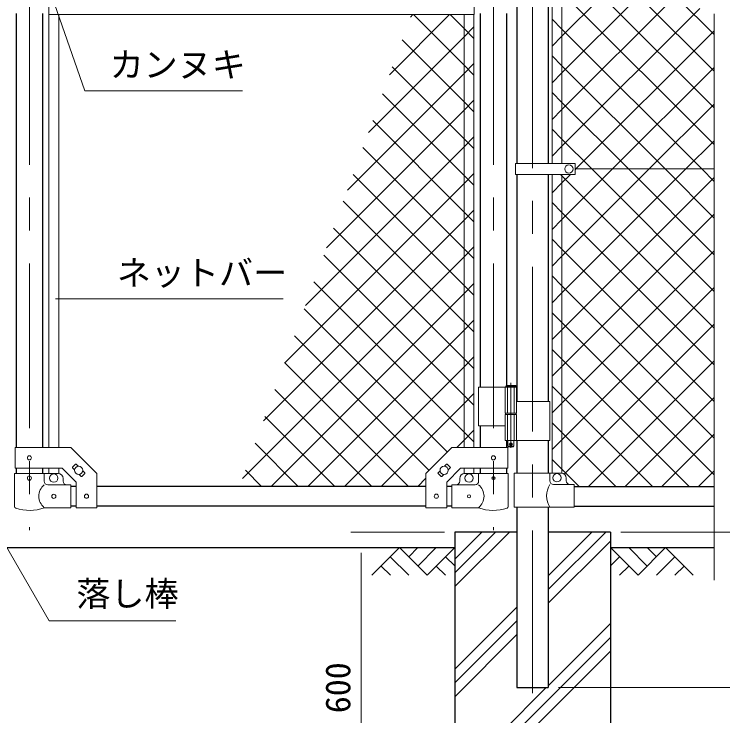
# Model space of a CAD drawing. Units: millimetres, scale not verified. Extents: x -4200 to 4200, y -2970 to 2970.
# Drawn here: x 1243 to 2609, y -893 to 460 of the extents above; entities that cross this region are included whole.
import ezdxf
from ezdxf.enums import TextEntityAlignment as Align

# ---------------------------------------------------------------- set-up
doc = ezdxf.new("R2010")
doc.units = ezdxf.units.MM
doc.header["$LTSCALE"] = 10
doc.linetypes.add('DASHED', pattern=[7.5, 6, -1.5])
doc.linetypes.add('USER1', pattern=[50.8, 31.75, -6.35, 6.35, -6.35])
for name, color, linetype, lineweight in [('0-1_D-STR-TXT', 7, 'Continuous', 13), ('0-2_D-BMK', 2, 'USER1', 13), ('0-3_D-STR1', 1, 'Continuous', 25), ('0-4_D-STR3', 3, 'Continuous', 13), ('0-5_D-DCR-HCH', 7, 'Continuous', 13), ('0-6_D-BGD', 7, 'Continuous', 25), ('0-7_D-STR4', 7, 'Continuous', 25), ('0-8_D-STR-DIM', 7, 'Continuous', 13), ('0-B_D-STR2', 7, 'Continuous', 13)]:
    doc.layers.add(name, color=color, linetype=linetype, lineweight=lineweight)
doc.styles.add('ＭＳ ゴシック', font='')
doc.styles.get('ＭＳ ゴシック').set_extended_font_data('MS Gothic')

msp = doc.modelspace()

# ---------------------------------------------------------------- linework, layer by layer
at = {"layer": '0-1_D-STR-TXT'}
msp.add_line((1761.49, -89.31), (1322.9, -89.31), dxfattribs=at)
for points in [[(1683.01, 311.92), (1379.04, 311.92), (1320.69, 479.95)], [(1554.77, -709.62), (1310.45, -709.62), (1216.78, -547.38)]]:
    msp.add_lwpolyline(points, dxfattribs=at)
at = {"layer": '0-2_D-BMK'}
for p, q in [((1272.39, 1503.1), (1272.39, -535.29)), ((2166.59, 1503.1), (2166.59, -535.29)), ((2241.99, 1496.61), (2241.99, -849.21)), ((2200.15, -251.21), (2200.15, -376.1)), ((2196.52, -369.13), (2203.78, -369.13))]:
    msp.add_line(p, q, dxfattribs=at)
at = {"layer": '0-3_D-STR1'}
for p, q in [((2211.74, 800.87), (2211.74, 171.87)), ((2272.24, 800.87), (2272.24, 171.87)), ((1246.99, 461.37), (1246.99, -375.58)), ((1297.79, 461.37), (1297.79, -375.58)), ((2141.19, 461.37), (2141.19, -259.13)), ((2191.99, 461.37), (2191.99, -256.13)), ((2211.74, 150.87), (2211.74, -287.13)), ((2272.24, 150.87), (2272.24, -287.13)), ((2141.19, -334.13), (2141.19, -375.58)), ((2191.99, -362.13), (2191.99, -375.58)), ((2211.74, -362.13), (2211.74, -424.93)), ((2272.24, -362.13), (2272.24, -424.93)), ((1246.99, -415.58), (1246.99, -425.63)), ((1297.79, -415.58), (1297.79, -425.63)), ((2141.19, -415.58), (2141.19, -425.63)), ((2191.99, -415.58), (2191.99, -425.63)), ((1362.39, -450.63), (1352.39, -450.63)), ((2036.59, -450.63), (1402.39, -450.63)), ((2086.59, -450.63), (2076.59, -450.63)), ((2321.99, -450.63), (2591.99, -450.63)), ((1362.39, -488.63), (1352.39, -488.63)), ((2036.59, -488.63), (1402.39, -488.63)), ((2086.59, -488.63), (2076.59, -488.63)), ((2211.74, -490.93), (2211.74, -838.63)), ((2272.24, -490.93), (2272.24, -838.63)), ((2321.99, -488.63), (2591.99, -488.63)), ((2211.74, -838.63), (2272.24, -838.63))]:
    msp.add_line(p, q, dxfattribs=at)
at = {"layer": '0-4_D-STR3'}
for p, q in [((2279.49, 800.87), (2279.49, 171.87)), ((2298.49, 800.87), (2298.49, 171.87)), ((2129.49, 458.87), (2129.49, 513.87)), ((1309.49, 458.87), (1309.49, 479.87)), ((1309.49, 458.87), (2129.49, 458.87)), ((1309.89, 458.87), (1309.89, -375.58)), ((1328.89, 458.87), (1328.89, -375.58)), ((2110.09, 458.87), (2110.09, -375.58)), ((2129.09, 458.87), (2129.09, -375.58)), ((2209.19, 171.87), (2209.19, 150.87)), ((2209.19, 171.87), (2323.99, 171.87)), ((2323.99, 171.87), (2323.99, 150.87)), ((2209.19, 150.87), (2323.99, 150.87)), ((2279.49, -424.93), (2279.49, 150.87)), ((2298.49, -424.93), (2298.49, 150.87)), ((2591.99, 161.37), (2323.99, 161.37)), ((2138.04, -259.13), (2138.04, -334.13)), ((2138.04, -259.13), (2210.95, -259.13)), ((2189.35, -259.13), (2189.35, -309.13)), ((2210.15, -257.13), (2190.15, -257.13)), ((2191.15, -256.13), (2209.15, -256.13)), ((2210.15, -257.13), (2209.15, -256.13)), ((2210.15, -257.13), (2210.15, -259.13)), ((2210.95, -259.13), (2210.95, -309.13)), ((2210.95, -287.13), (2275.29, -287.13)), ((2275.29, -287.13), (2275.29, -362.13)), ((2189.35, -309.13), (2210.95, -309.13)), ((2189.35, -312.13), (2210.95, -312.13)), ((2189.35, -312.13), (2189.35, -362.13)), ((2189.65, -309.13), (2189.65, -312.13)), ((2189.65, -312.13), (2210.65, -312.13)), ((2210.65, -309.13), (2210.65, -312.13)), ((2210.95, -312.13), (2210.95, -362.13)), ((2138.04, -334.13), (2189.24, -334.13)), ((2189.35, -362.13), (2275.29, -362.13)), ((2194.15, -362.13), (2194.15, -373.13)), ((1244.69, -415.58), (1244.69, -375.58)), ((2195.15, -374.13), (2194.15, -373.13)), ((2194.29, -415.58), (2194.29, -375.58)), ((2195.15, -374.13), (2205.15, -374.13)), ((2205.15, -374.13), (2206.15, -373.13)), ((1355.72, -413.57), (1361.38, -407.92)), ((1362.79, -407.92), (1366.51, -411.63)), ((2076.19, -407.92), (2072.47, -411.63)), ((2083.26, -413.57), (2077.6, -407.92)), ((1244.69, -415.58), (1335.82, -415.58)), ((1309.89, -415.58), (1309.89, -425.63)), ((1328.89, -415.58), (1328.89, -425.63)), ((1335.82, -415.58), (1362.39, -442.15)), ((1355.72, -414.99), (1359.44, -418.7)), ((1375.34, -420.46), (1379.06, -424.18)), ((2063.64, -420.46), (2059.92, -424.18)), ((2103.16, -415.58), (2076.59, -442.15)), ((2083.26, -414.99), (2079.54, -418.7)), ((2194.29, -415.58), (2103.16, -415.58)), ((2110.09, -415.58), (2110.09, -425.63)), ((2129.09, -415.58), (2129.09, -425.63)), ((1243.84, -425.63), (1300.94, -425.63)), ((1243.84, -425.63), (1243.84, -489.33)), ((1300.94, -425.63), (1300.94, -440.63)), ((1300.94, -425.63), (1327.39, -425.63)), ((1337.39, -440.63), (1337.39, -435.63)), ((1368.27, -427.53), (1371.99, -431.25)), ((1373.4, -431.25), (1379.06, -425.59)), ((1402.39, -491.83), (1402.39, -425.58)), ((2036.59, -491.83), (2036.59, -425.58)), ((2065.58, -431.25), (2059.92, -425.59)), ((2070.71, -427.53), (2066.99, -431.25)), ((2101.59, -440.63), (2101.59, -435.63)), ((2138.04, -425.63), (2111.59, -425.63)), ((2195.14, -425.63), (2138.04, -425.63)), ((2138.04, -425.63), (2138.04, -440.63)), ((2195.14, -425.63), (2195.14, -489.33)), ((2206.29, -424.93), (2296.99, -424.93)), ((2206.29, -424.93), (2206.29, -490.93)), ((2275.39, -424.93), (2275.39, -439.93)), ((2306.99, -434.93), (2306.99, -439.93)), ((1352.39, -447.63), (1307.94, -447.63)), ((1352.39, -491.63), (1352.39, -447.63)), ((1362.39, -491.83), (1362.39, -442.15)), ((2076.59, -491.83), (2076.59, -442.15)), ((2086.59, -447.63), (2131.04, -447.63)), ((2086.59, -491.63), (2086.59, -447.63)), ((2282.39, -446.93), (2321.99, -446.93)), ((2321.99, -446.93), (2321.99, -490.93)), ((2206.29, -490.93), (2321.99, -490.93)), ((1352.39, -491.63), (1300.94, -491.63)), ((1362.39, -491.83), (1402.39, -491.83)), ((2076.59, -491.83), (2036.59, -491.83)), ((2086.59, -491.63), (2138.04, -491.63))]:
    msp.add_line(p, q, dxfattribs=at)
at = {"layer": '0-4_D-STR3', "linetype": 'DASHED'}
for p, q in [((2193.85, -259.13), (2193.85, -309.13)), ((2206.45, -259.13), (2206.45, -309.13)), ((2193.85, -312.13), (2193.85, -362.13)), ((2206.45, -312.13), (2206.45, -362.13))]:
    msp.add_line(p, q, dxfattribs=at)
at = {"layer": '0-4_D-STR3'}
for points in [[(2191.15, -256.13), (2190.15, -257.13), (2190.15, -259.13)], [(2206.15, -362.13), (2206.15, -373.13), (2194.15, -373.13)], [(1244.69, -375.58), (1352.39, -375.58), (1402.39, -425.58)], [(2194.29, -375.58), (2086.59, -375.58), (2036.59, -425.58)]]:
    msp.add_lwpolyline(points, dxfattribs=at)
for centre, radius in [((2311.99, 161.37), 8), ((2200.15, -369.13), 2.5), ((1272.39, -395.58), 4), ((2166.59, -395.58), 4), ((1367.39, -419.58), 8), ((2071.59, -419.58), 8), ((1272.39, -434.63), 4), ((1319.39, -434.63), 8), ((2119.59, -434.63), 8), ((2166.59, -434.63), 3), ((2288.99, -433.93), 8), ((1319.39, -469.63), 4), ((1382.39, -469.58), 4), ((2056.59, -469.58), 4), ((2119.59, -469.63), 3)]:
    msp.add_circle(centre, radius, dxfattribs=at)
for centre, radius, start, end in [((1362.09, -408.62), 1, 45, 135), ((2076.89, -408.62), 1, 45, 135), ((1356.43, -414.28), 1, 135, 225), ((2082.55, -414.28), 1, 315, 45), ((1327.39, -435.63), 10, 0, 90), ((1372.69, -430.54), 1, 225, 315), ((1378.35, -424.89), 1, 315, 45), ((2060.63, -424.89), 1, 135, 225), ((2066.29, -430.54), 1, 225, 315), ((2111.59, -435.63), 10, 90, 180), ((2296.99, -434.93), 10, 0, 90), ((1319.14, -469.63), 28.55, 129.59418, 230.40582), ((1307.94, -440.63), 7, 180, 270), ((1344.39, -440.63), 7, 180, 270), ((2094.59, -440.63), 7, 270, 0), ((2131.04, -440.63), 7, 270, 0), ((2119.84, -469.63), 28.55, 309.59418, 50.40582), ((2309.61, -468.93), 40.68, 147.25964, 212.74036), ((2282.39, -439.93), 7, 180, 270), ((2313.99, -439.93), 7, 180, 270), ((1247.14, -489.33), 3.3, 180, 250.77949), ((2191.84, -489.33), 3.3, 289.22051, 0), ((1272.39, -416.9), 80, 250.77949, 290.9084), ((2166.59, -416.9), 80, 249.0916, 289.22051)]:
    msp.add_arc(centre, radius, start, end, dxfattribs=at)
at = {"layer": '0-5_D-DCR-HCH'}
for p, q in [((2091.99, -643.89), (2197.25, -538.63)), ((2091.99, -617.37), (2170.73, -538.63)), ((2091.99, -590.86), (2144.21, -538.63)), ((2272.24, -649.25), (2382.86, -538.63)), ((2272.24, -622.74), (2356.35, -538.63)), ((2272.24, -675.77), (2391.99, -556.02)), ((1985.57, -568.63), (1932.36, -621.84)), ((1985.57, -568.63), (2038.78, -621.84)), ((2003.3, -586.37), (2021.04, -568.63)), ((2021.04, -604.11), (2056.52, -568.63)), ((2038.78, -621.84), (2091.99, -568.63)), ((2445.2, -621.84), (2391.99, -568.63)), ((2462.94, -604.11), (2427.47, -568.63)), ((2498.42, -568.63), (2445.2, -621.84)), ((2480.77, -586.46), (2462.94, -568.63)), ((2498.42, -568.63), (2551.63, -621.84)), ((1967.83, -586.37), (2003.47, -621.84)), ((2074.25, -586.37), (2091.99, -604.03)), ((2409.73, -586.37), (2391.99, -604.03)), ((2516.15, -586.37), (2480.52, -621.84)), ((1950.09, -604.11), (1967.91, -621.84)), ((2056.52, -604.11), (2074.34, -621.84)), ((2427.47, -604.11), (2409.65, -621.84)), ((2533.89, -604.11), (2516.07, -621.84)), ((2091.99, -802.99), (2211.74, -683.24)), ((2091.99, -829.5), (2211.74, -709.75)), ((2272.24, -834.87), (2391.99, -715.12)), ((2091.99, -856.02), (2211.74, -736.27)), ((2091.99, -1041.64), (2391.99, -741.64)), ((2091.99, -1068.15), (2391.99, -768.15)), ((2091.99, -1015.12), (2268.48, -838.63))]:
    msp.add_line(p, q, dxfattribs=at)
at = {"layer": '0-6_D-BGD'}
for p, q in [((391.99, -568.63), (2091.99, -568.63)), ((2391.99, -568.63), (2591.99, -568.63))]:
    msp.add_line(p, q, dxfattribs=at)
at = {"layer": '0-7_D-STR4'}
for p, q in [((2091.99, -538.63), (2091.99, -1138.63)), ((2211.74, -538.63), (2091.99, -538.63)), ((2391.99, -538.63), (2272.24, -538.63)), ((2391.99, -538.63), (2391.99, -1138.63))]:
    msp.add_line(p, q, dxfattribs=at)
at = {"layer": '0-8_D-STR-DIM'}
for p, q in [((2591.99, -631.63), (2591.99, 460.72)), ((2071.99, -538.63), (1891.99, -538.63)), ((2411.99, -538.63), (2911.99, -538.63)), ((2411.99, -538.63), (3031.99, -538.63)), ((2411.99, -538.63), (3031.99, -538.63)), ((1911.99, -578.63), (1911.99, -1098.63)), ((2292.24, -838.63), (3151.99, -838.63)), ((2292.24, -838.63), (3031.99, -838.63))]:
    msp.add_line(p, q, dxfattribs=at)
at = {"layer": '0-B_D-STR2'}
for p, q in [((2591.99, 420.35), (2298.49, 713.85)), ((2298.49, 417.22), (2591.99, 710.72)), ((2591.99, 349.64), (2298.49, 643.14)), ((2298.49, 346.51), (2591.99, 640.01)), ((2591.99, 278.92), (2298.49, 572.42)), ((2298.49, 275.8), (2591.99, 569.3)), ((2591.99, 208.21), (2298.49, 501.71)), ((1966.13, 343.08), (2081.91, 458.87)), ((2006.59, 454.26), (2011.2, 458.87)), ((2110.09, 361.18), (2012.4, 458.87)), ((2110.09, 431.89), (2083.12, 458.87)), ((2298.49, 431), (2279.49, 450)), ((2110.09, 416.33), (2129.09, 435.33)), ((2129.09, 412.89), (2110.09, 431.89)), ((2568.13, 161.37), (2298.49, 431)), ((1925.66, 231.91), (2110.09, 416.33)), ((2110.09, 290.47), (1990.5, 410.06)), ((2279.49, 398.22), (2298.49, 417.22)), ((2298.49, 360.29), (2279.49, 379.29)), ((2110.09, 219.76), (1971.64, 358.21)), ((2110.09, 345.62), (2129.09, 364.62)), ((2129.09, 342.18), (2110.09, 361.18)), ((2497.42, 161.37), (2298.49, 360.29)), ((2396.19, 161.37), (2591.99, 357.17)), ((1885.2, 120.73), (2110.09, 345.62)), ((2279.49, 327.51), (2298.49, 346.51)), ((2110.09, 149.05), (1952.77, 306.37)), ((2298.49, 289.58), (2279.49, 308.58)), ((2110.09, 274.91), (2129.09, 293.91)), ((2129.09, 271.47), (2110.09, 290.47)), ((2426.71, 161.37), (2298.49, 289.58)), ((1844.73, 9.56), (2110.09, 274.91)), ((2279.49, 256.8), (2298.49, 275.8)), ((2466.9, 161.37), (2591.99, 286.46)), ((2110.09, 78.34), (1933.9, 254.53)), ((2298.49, 218.87), (2279.49, 237.87)), ((2110.09, 204.2), (2129.09, 223.2)), ((2129.09, 200.76), (2110.09, 219.76)), ((2356, 161.37), (2298.49, 218.87)), ((2537.61, 161.37), (2591.99, 215.75)), ((1804.27, -101.62), (2110.09, 204.2)), ((2110.09, 7.63), (1915.03, 202.69)), ((2110.09, -63.08), (1896.16, 150.85)), ((2110.09, 133.49), (2129.09, 152.49)), ((2298.49, 63.67), (2396.19, 161.37)), ((2298.49, -7.04), (2466.9, 161.37)), ((2298.49, -77.75), (2537.61, 161.37)), ((2591.99, -74.63), (2356, 161.37)), ((2591.99, -3.92), (2426.71, 161.37)), ((2591.99, 66.79), (2497.42, 161.37)), ((2591.99, 137.5), (2568.13, 161.37)), ((2129.09, 130.05), (2110.09, 149.05)), ((2298.49, -148.46), (2591.99, 145.04)), ((1763.81, -212.79), (2110.09, 133.49)), ((2110.09, -133.79), (1877.29, 99.01)), ((2298.49, 77.45), (2279.49, 96.45)), ((2110.09, 62.78), (2129.09, 81.78)), ((2129.09, 59.34), (2110.09, 78.34)), ((2591.99, -216.05), (2298.49, 77.45)), ((2298.49, -219.17), (2591.99, 74.33)), ((1723.34, -323.97), (2110.09, 62.78)), ((2279.49, 44.67), (2298.49, 63.67)), ((2110.09, -204.5), (1858.42, 47.16)), ((2298.49, 6.74), (2279.49, 25.74)), ((2110.09, -7.93), (2129.09, 11.07)), ((2129.09, -11.37), (2110.09, 7.63)), ((2591.99, -286.76), (2298.49, 6.74)), ((2298.49, -289.89), (2591.99, 3.61)), ((1682.88, -435.15), (2110.09, -7.93)), ((2110.09, -275.22), (1839.55, -4.68)), ((2279.49, -26.04), (2298.49, -7.04)), ((2298.49, -63.97), (2279.49, -44.97)), ((2110.09, -345.93), (1820.68, -56.52)), ((2110.09, -78.64), (2129.09, -59.64)), ((2129.09, -82.08), (2110.09, -63.08)), ((2591.99, -357.47), (2298.49, -63.97)), ((2298.49, -360.6), (2591.99, -67.1)), ((1738.1, -450.63), (2110.09, -78.64)), ((2279.49, -96.75), (2298.49, -77.75)), ((2077.81, -384.36), (1801.82, -108.36)), ((2298.49, -134.68), (2279.49, -115.68)), ((2110.09, -149.35), (2129.09, -130.35)), ((2129.09, -152.79), (2110.09, -133.79)), ((2591.99, -428.18), (2298.49, -134.68)), ((1808.81, -450.63), (2110.09, -149.35)), ((2279.49, -167.46), (2298.49, -148.46)), ((2302.9, -426.9), (2591.99, -137.81)), ((2042.46, -419.72), (1782.95, -160.2)), ((2298.49, -205.39), (2279.49, -186.39)), ((2110.09, -220.06), (2129.09, -201.06)), ((2129.09, -223.5), (2110.09, -204.5)), ((2002.67, -450.63), (1764.08, -212.05)), ((2543.73, -450.63), (2298.49, -205.39)), ((2349.88, -450.63), (2591.99, -208.52)), ((1879.52, -450.63), (2110.09, -220.06)), ((2279.49, -238.17), (2298.49, -219.17)), ((2298.49, -276.1), (2279.49, -257.1)), ((1931.95, -450.63), (1745.21, -263.89)), ((2110.09, -290.77), (2129.09, -271.77)), ((2129.09, -294.22), (2110.09, -275.22)), ((2473.02, -450.63), (2298.49, -276.1)), ((2420.59, -450.63), (2591.99, -279.23)), ((1950.23, -450.63), (2110.09, -290.77)), ((2279.49, -308.89), (2298.49, -289.89)), ((1861.24, -450.63), (1726.34, -315.73)), ((2298.49, -346.81), (2279.49, -327.81)), ((2129.09, -364.93), (2110.09, -345.93)), ((2402.31, -450.63), (2298.49, -346.81)), ((2491.3, -450.63), (2591.99, -349.94)), ((1790.53, -450.63), (1707.47, -367.57)), ((2279.49, -379.6), (2298.49, -360.6)), ((2298.49, -417.52), (2279.49, -398.52)), ((1719.82, -450.63), (1688.6, -419.41)), ((2331.6, -450.63), (2298.49, -417.52)), ((2562.01, -450.63), (2591.99, -420.65)), ((2020.94, -450.63), (2036.59, -434.98))]:
    msp.add_line(p, q, dxfattribs=at)
for points in [[(2279.49, 186.09), (2298.49, 205.09), (2564.22, 470.82)], [(2323.99, 159.88), (2325.48, 161.37), (2591.99, 427.88)], [(2279.49, 115.38), (2298.49, 134.38), (2314.98, 150.87)], [(2591.99, -145.34), (2298.49, 148.16), (2295.78, 150.87)], [(2095.99, -375.58), (2110.09, -361.48), (2129.09, -342.48)]]:
    msp.add_lwpolyline(points, dxfattribs=at)

# ---------------------------------------------------------------- texts
at = {"layer": '0-1_D-STR-TXT', "style": 'ＭＳ ゴシック'}
for s, p in [('カンヌキ', (1426.92, 324)), ('ネットバー', (1440.93, -77.36)), ('落し棒', (1362.89, -695.89))]:
    msp.add_text(s, height=48.09, dxfattribs=at).set_placement(p, align=Align.BOTTOM_LEFT)
at = {"layer": '0-8_D-STR-DIM', "style": 'ＭＳ ゴシック'}
msp.add_text('600', height=48.09, rotation=90, dxfattribs=at).set_placement((1905.24, -887.88), align=Align.BOTTOM_LEFT)

doc.saveas('drawing.dxf')
